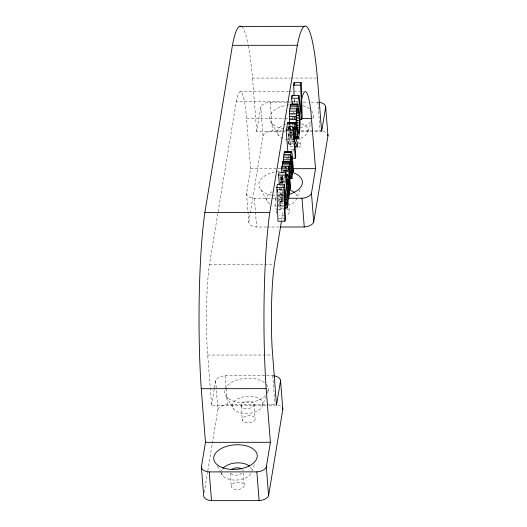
<?xml version="1.0" encoding="UTF-8"?>
<svg xmlns="http://www.w3.org/2000/svg" width="527" height="527" viewBox="0 0 527 527"><rect width="100%" height="100%" fill="white"/><g stroke="black" fill="none" stroke-linecap="round" stroke-linejoin="round"><path stroke-width="0.4" stroke-dasharray="2.63 1.98" d="M294.237 139.497L288.045 139.503L288.48 132.02L292.353 132.02M283.967 172.276L283.954 168.706M283.262 197.697L280.937 197.704L281.78 193.653L281.813 187.796M293.335 146.842L290.239 146.842L290.779 143.588L288.724 138.337L288.961 132.461L292.834 132.461M288.203 170.01L285.884 170.017L285.818 171.67L288.144 171.67M285.568 169.207L285.654 167.131M292.353 129.155L292.472 122.91M280.081 184.101L280.726 178.765L284.6 178.758M285.39 172.085L285.509 170.59L287.834 170.59M284.929 175.899L280.278 175.899L279.949 179.055L286.141 179.055M283.164 203.811L280.838 203.817L282.057 197.012L282.314 188.712M292.208 130.808L291.339 133.95L290.864 132.626L292.413 132.626M292.452 134.069L291.293 138.16L290.647 136.658L289.83 130.195M265.806 405.322L211.564 405.362L207.164 347.603A69.979 7.958 90 0 1 209.463 264.205L236.3 101.507L297.946 101.467M211.564 405.362L214.318 388.662M214.449 387.865L215.629 380.711A9.802 5.507 -4.5 0 1 225.101 375.771L272.716 375.738A9.802 5.507 -4.5 0 1 273.783 375.837M266.491 227.012L256.642 227.025A9.802 5.507 -4.5 0 1 248.797 222.098L246.537 193.363L250.602 168.706L246.004 112.126A69.979 7.958 90 0 0 236.3 101.507M285.469 131.71L256.702 131.73L260.766 107.08A9.802 5.507 -4.5 0 1 270.239 102.146L286.655 102.133M204.193 492.501L207.651 471.533M207.783 470.73L217.895 409.446L216.386 390.29M248.797 222.098L263.032 135.821L260.766 107.08M278.533 201.848L278.895 199.667L277.966 193.481M288.038 144.042L288.394 141.888L293.038 141.888M278.592 206.097L279.251 202.091L283.124 202.085M283.236 208.06L280.14 208.06L280.575 205.411L278.599 192.408M288.467 157.566L288.783 155.689M294.903 118.575L295.127 117.225M281.734 219.64L283.203 210.741M292.953 151.651L293.618 147.6M307.959 131.276L310.811 123.713M312.807 118.417L313.381 116.902M300.041 189.516L296.905 197.836A15.25 8.57 -4.5 0 1 288.809 205.075M262.749 404.907A15.25 8.57 -4.5 0 0 241.254 397.45A15.25 8.57 -4.5 0 0 238.79 412.391A15.25 8.57 -4.5 0 0 262.749 404.907L265.601 397.338M267.308 392.799L268.164 390.533M251.768 471.461L254.903 463.141M248.316 45.757A135.551 15.408 90 0 1 252.486 78.068L290.285 78.062M291.108 78.062L316.589 78.042M239.917 91.764L288.407 91.724M289.231 91.724L299.916 91.718M300.739 91.718L303.203 91.718M287.478 102.133L290.759 102.133M291.583 102.126L298.15 102.126M303.078 102.119L307.999 102.119M311.286 102.113L317.853 102.113A9.802 5.507 -4.5 0 1 318.921 102.212M290.608 114.833L295.252 114.827M292.268 117.995L295.37 117.989M246.643 118.417L284.448 118.391M285.272 118.391L295.133 118.384M294.751 124.504L288.559 124.51L288.915 129.392L292.86 129.425M289.382 122.745L289.534 126.019L292.63 126.019M288.737 126.348L292.61 126.348M292.518 126.816L287.841 126.783L288.44 131.328M287.986 126.935L292.63 126.928M287.577 127.297L293.776 127.29M288.111 127.409L294.303 127.402M288.223 128.193L294.422 128.186M288.045 128.845L292.696 128.845M288.328 129.253L292.735 129.267M263.032 135.821A9.802 5.507 -4.5 0 1 272.499 130.88L283.994 130.874M301.233 130.861L320.113 130.848A9.802 5.507 -4.5 0 1 321.187 130.953M301.082 131.697L320.805 131.684M288.506 133.351L292.38 133.344M291.102 133.542L292.65 133.542M288.493 134.675L292.366 134.668M290.337 134.905L292.663 134.899M288.895 135.472L292.768 135.472M288.44 136.065L292.314 136.065M290.647 136.658L292.195 136.658M288.341 137.29L292.215 137.284M290.97 137.738L292.518 137.731M291.293 138.16L292.847 138.16M288.724 138.337L292.597 138.331M287.683 141.71L294.646 141.704M290.779 143.588L293.098 143.581M288.697 144.754L294.889 144.747M289.949 155.814L284.527 155.814L284.738 156.262M284.633 155.9L291.602 155.9M288.855 158.634L284.988 158.64L284.936 157.975M283.5 167.421L288.144 167.421M284.468 167.909L287.564 167.909M250.602 168.706L281.01 168.686M282.512 170.517L287.926 170.511M283.934 170.853L287.801 170.853M287.518 170.893L284.422 170.893L284.501 172.441M281.346 175.847L281.556 177.224L284.652 177.217M280.087 177.355L284.732 177.349M280.726 178.765L284.738 178.798M280.871 178.798L281.01 179.193L284.883 179.187M280.45 179.76L284.323 179.76M279.85 180.945L286.82 180.945M281.01 179.193L281.293 180.965L285.16 180.965M281.556 177.224L281.958 181.288L285.061 181.281M280.173 182.395L285.594 182.395M279.778 182.968L285.199 182.961M282.334 185.879L280.008 185.886L280.937 197.704M278.941 189.615L284.363 189.608M281.846 192.401L283.394 192.401M281.78 193.653L283.328 193.653M281.681 194.773L283.23 194.773M281.55 195.754L283.098 195.754M281.273 197.019L283.605 197.012M246.537 193.363A9.802 5.507 -4.5 0 0 254.376 198.284L275.726 198.271M276.543 198.271L283.111 198.264M281.873 198.415L283.421 198.415M281.688 199.384L283.236 199.384M278.895 199.667L283.539 199.661M281.51 199.977L283.058 199.97M281.161 200.471L283.48 200.471M281.207 201.584L283.533 201.584M280.575 205.411L282.9 205.411M278.711 205.484L284.903 205.477M278.836 209.298L285.035 209.291M278.388 218.692L285.357 218.685M267.314 227.012L279.626 227.005M209.463 264.205L273.572 264.165M207.605 355.066L271.708 355.02M217.895 409.446A9.802 5.507 -4.5 0 1 227.361 404.512L265.944 404.486M266.767 404.486L274.975 404.479A9.802 5.507 -4.5 0 1 276.049 404.578M269.093 405.322L275.667 405.316M271.728 123.134L278.836 135.63M260.812 189.667L267.927 202.17M226.656 396.739L233.764 409.235M217.256 466.072L220.813 472.324M221.208 473.022L222.789 475.795M288.394 141.888L290.239 146.842M284.534 178.159L284.237 176.387M293.671 111.981L294.165 115.215M294.29 116.026L294.665 118.45M279.251 202.091L280.14 208.06M290.634 131.203L290.008 124.181M281.293 180.965L281.504 183.258M317.853 102.113L320.113 130.848M299.731 137.507L300.298 144.694M286.26 167.487L286.056 172.21L285.884 170.017M288.691 203.27L289.316 211.255M282.703 175.695L283.282 183.021M282.143 175.985L282.709 183.126M279.521 187.052L280.838 203.817M270.239 102.146L272.499 130.88M275.325 198.804L276.458 213.178A6.535 3.676 -4.5 0 1 276.774 211.261M252.479 78.088L256.702 131.73M272.716 375.738L274.975 404.479M254.376 198.284L256.642 227.025M254.027 403.952L255.16 418.326M241.168 405.876L242.301 420.243M244.179 484.88L243.046 470.512A6.535 3.676 -4.5 0 0 242.545 469.623M225.101 375.771L226.043 387.747M226.103 388.544L227.361 404.512M230.253 473.233L231.32 486.803M215.629 380.711L216.32 389.493M289.534 126.019L289.764 129.431M281.958 181.288L282.136 183.798M282.189 185.036L282.248 186.275M292.808 117.383L292.867 118.7M294.692 99.55L294.797 102.791M294.204 99.544L294.31 102.745M323.196 131.355A9.802 5.507 -4.5 0 1 326.918 133.417M286.662 209.008A6.535 3.676 -4.5 0 1 287.05 214.825M283.981 215.787A6.535 3.676 -4.5 0 1 279.112 215.418M278.73 209.601A6.535 3.676 -4.5 0 1 283.5 208.514M297.643 142.455A6.535 3.676 -4.5 0 1 296.582 148.858M293.256 149.352A6.535 3.676 -4.5 0 1 288.842 148.271M288.552 143.812A6.535 3.676 -4.5 0 1 294.474 141.961M278.058 404.986A9.802 5.507 -4.5 0 1 281.227 406.534M241.768 26.758A135.551 15.408 90 0 1 247.993 44.11M241.939 473.318A6.535 3.676 -4.5 0 1 230.688 473.325M250.885 473.694A15.25 8.57 -4.5 0 1 233.23 480.031A15.25 8.57 -4.5 0 1 221.465 471.487M221.65 470.736A15.25 8.57 -4.5 0 1 222.354 469.254M250.45 467.153A15.25 8.57 -4.5 0 1 251.834 470.71M266.28 384.354A21.838 12.279 -4.5 0 1 266.899 393.728M265.456 395.56A21.838 12.279 -4.5 0 1 239.963 402.635A21.838 12.279 -4.5 0 1 224.765 390.56M225.101 389.269A21.838 12.279 -4.5 0 1 243.388 378.531A21.838 12.279 -4.5 0 1 265.779 383.808M284.27 195.412A21.838 12.279 -4.5 0 1 273.039 195.418M271.543 195.148A21.838 12.279 -4.5 0 1 259.291 182.111A21.838 12.279 -4.5 0 1 280.226 171.196M282.663 171.117A21.838 12.279 -4.5 0 1 288.21 171.538M284.303 206.176A15.25 8.57 -4.5 0 1 278.757 206.426M276.458 206.182A15.25 8.57 -4.5 0 1 272.946 205.326M270.035 203.956A15.25 8.57 -4.5 0 1 272.051 191.749M276.892 189.97A15.25 8.57 -4.5 0 1 282.386 189.233M295.588 193.521A15.25 8.57 -4.5 0 1 296.971 197.085M282.847 201.413A6.535 3.676 -4.5 0 1 277.979 201.05M275.832 199.7A6.535 3.676 -4.5 0 1 276.438 195.998M279.04 194.647A6.535 3.676 -4.5 0 1 283.486 194.206M293.829 134.859A6.535 3.676 -4.5 0 1 287.716 133.904M287.419 129.444A6.535 3.676 -4.5 0 1 291.642 127.718M301.589 123.773A15.323 8.616 -4.5 0 1 299.823 138.555M299.112 138.792A15.323 8.616 -4.5 0 1 296.853 139.378M292.9 139.912A15.323 8.616 -4.5 0 1 288.17 139.767M287.413 139.668A15.323 8.616 -4.5 0 1 282.979 125.162M283.612 124.853A15.323 8.616 -4.5 0 1 285.647 124.023M311.483 110.703A21.917 12.319 -4.5 0 1 312.788 118.845M310.66 121.948A21.917 12.319 -4.5 0 1 300.719 127.653M292.828 129.174A21.917 12.319 -4.5 0 1 284.758 129.01M283.994 128.898A21.917 12.319 -4.5 0 1 269.771 117.396A21.917 12.319 -4.5 0 1 286.352 105.216M287.946 104.945A21.917 12.319 -4.5 0 1 289.56 104.735M302.9 105.743A21.917 12.319 -4.5 0 1 309.81 109.102M244.956 422.489A6.535 3.676 -4.5 0 0 255.22 419.281A6.535 3.676 -4.5 0 0 246.01 416.086A6.535 3.676 -4.5 0 0 244.956 422.489M233.975 489.049A6.535 3.676 -4.5 0 0 244.245 485.841A6.535 3.676 -4.5 0 0 235.029 482.64A6.535 3.676 -4.5 0 0 233.975 489.049M243.823 408.122A6.535 3.676 -4.5 0 0 254.093 404.914A6.535 3.676 -4.5 0 0 244.877 401.712A6.535 3.676 -4.5 0 0 243.823 408.122"/><path stroke-width="0.79" d="M295.463 134.668C295.153 115.558 292.775 136.388 294.646 141.704L295.463 134.668L293.914 134.668M291.833 178.719C289.336 171.407 292.353 163.35 291.602 155.9C288.704 178.91 290.917 140.116 292.301 155.728L293.414 169.839L293.025 172.204L292.847 170.01L291.998 178.561L289.507 178.719M299.408 127.277C299.935 124.412 298.144 95.611 296.8 114.827C296.273 117.673 298.078 146.486 299.408 127.277L297.09 127.277M288.816 192.395L288.546 184.015L287.696 178.758L286.978 185.879L287.907 197.697L288.816 192.395L287.268 192.395M289.382 122.745L289.521 111.151L290.66 104.267L297.959 104.017C300.528 114.853 300.759 126.882 298.592 137.903L295.166 138.16M298.262 138.153C295.687 127.31 295.449 115.281 297.63 104.26L297.959 104.017M292.478 170.583L292.175 161.4C291.26 161.947 291.062 182.843 292.478 170.583L290.93 170.583M282.307 166.875L282.828 161.453L289.797 161.446L290.081 165.07L289.415 172.441L290.568 187.085L290.173 189.463L288.552 168.838L288.948 166.46L281.978 166.46L281.583 168.844L281.899 172.81M289.797 161.446L289.185 169.523L288.948 166.46M283.302 161.183L283.454 157.27L284.455 151.895L291.622 151.776M285.944 172.691L285.548 175.076L287.808 203.811L288.124 200.464C290.357 193.692 288.994 186.071 288.73 179.028C287.485 168.594 286.708 179.674 286.747 182.961L285.944 172.691L278.974 172.698L278.579 175.083L279.336 184.661M201.242 388.709A135.551 15.408 90 0 1 204.845 212.598L232.44 45.329A135.551 15.408 90 0 1 241.307 26.442M201.4 466.988L205.464 442.337L201.242 388.695L266.168 388.649L270.391 442.291L266.326 466.942L268.586 495.683A9.802 5.507 -4.5 0 1 259.113 500.617L211.505 500.65A9.802 5.507 -4.5 0 1 203.659 495.723L201.4 466.988A9.802 5.507 -4.5 0 0 209.239 471.909L256.853 471.876A9.802 5.507 -4.5 0 0 266.326 466.942M232.44 45.329L297.366 45.282L269.771 212.579L204.845 212.625M287.11 208.053L286.22 202.085L285.035 209.291L285.357 218.685L284.936 221.221L277.966 221.228L276.853 187.368L277.367 184.279L284.33 184.272L287.544 205.405L287.11 208.053L284.784 208.06M287.854 151.723L286.201 130.703L287.472 123.377L287.913 122.488L295.107 122.659C297.228 129.543 293.967 137.165 297.748 143.581L297.208 146.835L294.883 146.835M292.426 103.905L291.556 98.246L291.998 95.558L298.967 95.558L301.628 113.16L300.693 85.117L301.115 82.555L294.145 82.561L293.723 85.117L294.066 95.539M284.936 221.221L283.822 187.362L284.33 184.272M292.235 158.192L295.337 158.192L293.17 130.696L294.883 122.488M299.435 119.254L301.76 119.254L298.526 98.239L298.967 95.558M281.471 221.261L274.389 264.159A69.979 7.958 90 0 0 272.09 347.556L276.491 405.316L280.555 380.665A9.802 5.507 -4.5 0 0 273.783 375.837M285.865 199.661L284.903 205.477L284.363 189.608L285.865 199.661L284.317 199.661M295.337 158.192L295.746 155.682L294.889 144.747L295.364 141.888L297.208 146.835M301.76 119.254L302.208 116.539L301.115 82.555M280.45 227.005L304.257 226.985A9.802 5.507 -4.5 0 0 313.723 222.051L311.464 193.317L315.528 168.66L310.93 112.08A69.979 7.958 90 0 0 301.233 101.461M318.921 102.212A9.802 5.507 -4.5 0 1 325.693 107.034L321.628 131.684L317.406 78.042A135.551 15.408 90 0 0 297.366 45.256M268.586 495.683L282.821 409.4L280.555 380.665M313.723 222.051L327.959 135.775L325.693 107.034M239.456 26.396L304.382 26.35M293.723 85.117L300.693 85.117M291.556 98.246L298.526 98.239M290.66 104.267L297.63 104.26M290.331 105.176L297.3 105.169M290.015 106.764L296.978 106.757M296.596 108.562L298.144 108.562M289.731 108.806L296.701 108.806M296.826 109.478L298.374 109.478M297.057 110.914L298.605 110.914M289.521 111.151L296.49 111.144M296.51 112.87L298.835 112.87M289.376 113.746L296.345 113.746M296.734 115.347L299.053 115.347M289.303 116.559L296.273 116.553M296.141 117.989L299.237 117.989M301.707 118.377L311.569 118.371M289.31 119.596L296.279 119.589M296.273 120.512L299.369 120.512M287.683 122.732L294.652 122.732M294.804 122.738L296.352 122.738M296.339 122.91L299.435 122.903M287.472 123.377L294.441 123.371M297.129 125.182L299.448 125.182M296.997 129.155L299.323 129.155M293.75 129.247L295.298 129.247M295.186 129.425L296.734 129.425M286.201 130.703L293.17 130.696M297.63 130.801L299.178 130.801M293.901 132.02L295.449 132.013M297.439 132.224L298.987 132.224M297.221 133.291L298.769 133.291M293.928 133.344L295.476 133.344M295.759 134.899L297.307 134.899M293.862 136.058L295.41 136.058M295.291 136.658L297.617 136.651M293.763 137.284L295.311 137.284M295.614 137.731L297.939 137.731M295.495 137.903L298.592 137.903M284.455 151.895L291.424 151.895M284.257 152.382L291.227 152.375M283.829 154.51L290.799 154.503M290.258 156.934L291.806 156.934M283.454 157.27L290.423 157.27M290.351 157.968L291.905 157.968M290.403 158.634L291.958 158.634M283.19 159.773L290.16 159.767M282.755 161.782L289.725 161.776M282.663 162.303L289.633 162.303M289.863 162.586L291.411 162.586M282.525 163.403L289.494 163.403M289.646 164.523L291.2 164.523M282.406 164.879L289.376 164.872M289.488 166.499L291.036 166.492M291.075 167.131L292.623 167.125M289.376 168.699L290.924 168.699M293.341 168.68L315.528 168.66M281.583 168.844L288.552 168.838M289.349 170.853L290.897 170.853M290.812 172.085L292.36 172.085M289.409 172.981L290.957 172.981M285.548 174.45L287.874 174.444M285.904 174.938L287.452 174.938M278.579 175.083L285.548 175.076M289.534 175.122L291.082 175.116M285.7 175.893L287.248 175.893M289.659 176.387L291.207 176.38M289.797 177.408L291.345 177.408M289.955 178.159L291.503 178.159M289.343 178.594L291.998 178.561M286.708 180.965L288.256 180.965M286.998 184.015L288.546 184.015M287.136 185.978L288.684 185.978M276.853 187.368L283.822 187.362M287.228 187.796L288.783 187.796M287.281 189.47L288.836 189.47M287.294 191.005L288.842 191.005M287.202 193.653L288.75 193.653M287.103 194.766L288.651 194.766M288.855 198.257L301.991 198.251A9.802 5.507 -4.5 0 0 311.464 193.317M205.464 442.337L270.391 442.291M290.99 104.017L291.306 104.405M291.998 95.558L292.241 97.159M301.991 198.251L304.257 226.985M281.978 166.46L282.097 167.994M256.853 471.876L259.113 500.617M209.239 471.909L211.505 500.65M277.393 189.615L277.472 191.993M294.145 82.561L294.224 84.985M327.682 134.55A9.802 5.507 -4.5 0 1 327.959 135.775M266.168 388.662A135.551 15.408 90 0 1 269.771 212.559M282.222 407.595A9.802 5.507 -4.5 0 1 282.821 409.4M231.3 469.629A6.535 3.676 -4.5 0 1 241.643 468.859M223.165 468.18A15.25 8.57 -4.5 0 1 249.502 466.211M293.243 172.764A21.838 12.279 -4.5 0 1 289.712 194.173M289.218 189.957A15.25 8.57 -4.5 0 1 294.639 192.586M222.875 467.811A21.838 12.279 -4.5 0 0 257.183 457.087A21.838 12.279 -4.5 0 0 226.406 446.409A21.838 12.279 -4.5 0 0 222.875 467.811"/></g></svg>
